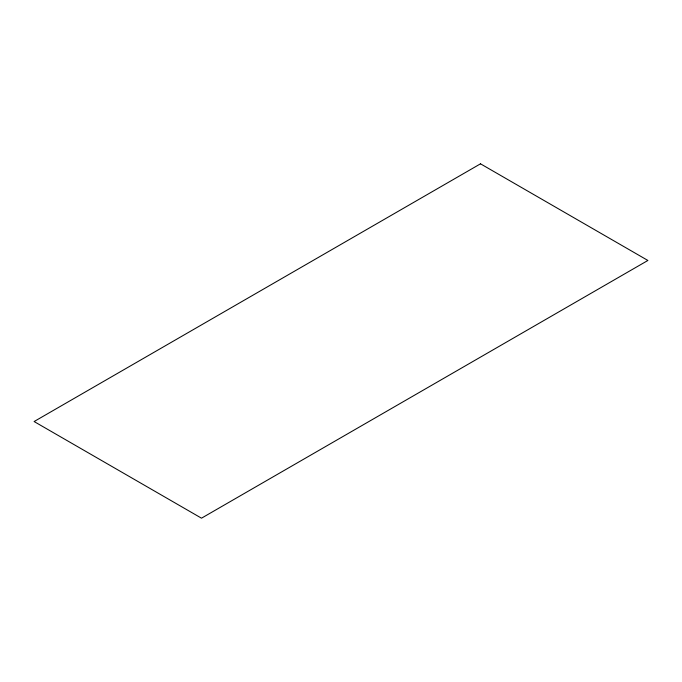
<?xml version="1.0" encoding="UTF-8"?>
<svg xmlns="http://www.w3.org/2000/svg" width="682" height="682" viewBox="0 0 682 682"><rect width="100%" height="100%" fill="white"/><g stroke="black" fill="none" stroke-linecap="round" stroke-linejoin="round"><path stroke-width="1.02" d="M480.503 163.816L34.1 421.536L201.497 518.184L647.9 260.464L480.503 163.816"/></g></svg>
